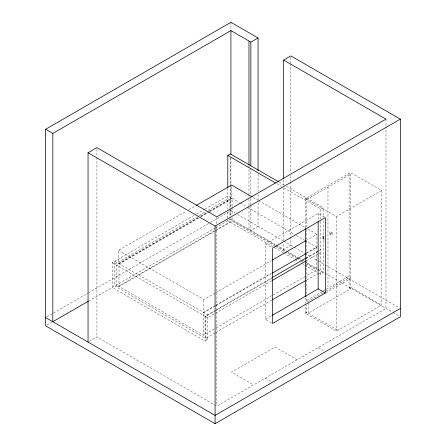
<?xml version="1.0" encoding="UTF-8"?>
<svg xmlns="http://www.w3.org/2000/svg" width="446" height="446" viewBox="0 0 446 446"><rect width="100%" height="100%" fill="white"/><g stroke="black" fill="none" stroke-linecap="round" stroke-linejoin="round"><path stroke-width="0.33" stroke-dasharray="2.23 1.67" d="M305.51 313.27L306.848 312.384L306.848 304.863M197.912 217.536L118.524 263.374L118.524 250.317L186.489 211.081M188.892 209.692L195.51 205.874M207.646 339.635L114.734 285.992L114.734 261.183L207.646 314.826L207.646 339.635L205.099 341.101L112.191 287.458L112.191 262.655L194.121 215.351M196.53 213.963L204.346 209.447M204.948 209.102L227.806 195.905L239.407 202.607M114.734 264.121L196.53 216.901M198.933 215.507L205.55 211.688M207.953 210.3L227.806 198.844L229.935 200.076L229.935 208.276M200.321 216.148L206.938 212.329M209.341 210.941L231.597 198.096L231.597 185.04M198.386 217.815L118.998 263.647L118.998 286.499L203.376 335.214L215.407 328.267M200.795 216.421L209.213 211.56M209.815 211.214L232.071 198.37L232.071 206.676M198.66 218.127L116.863 265.353L116.863 287.224L229.935 221.941L229.935 217.157M201.068 216.739L208.884 212.229M209.486 211.878L229.935 200.076M46.858 316.889L52.89 313.404M53.492 313.059L87.89 293.195M88.498 292.849L209.793 222.816M210.395 222.47L230.916 210.624L235.137 213.06M46.858 325.179L51.686 322.391M88.498 301.139L215.273 227.945M215.831 227.627L230.916 218.914L275.533 244.676M118.998 286.499L215.228 230.939M215.831 230.593L232.071 221.216L274.864 245.924M305.41 227.772L305.41 198.593L350.528 172.546L381.581 190.475L381.581 305.092L336.462 331.144L305.41 313.215L305.41 304.183M306.848 199.423L349.095 175.033M89.233 341.385L96.927 336.942L216.784 406.139L385.991 308.448L385.991 126.787M283.912 187.822L320.713 209.074L323.261 207.602L323.261 217.325M271.385 322.77L265.403 319.314L265.403 243.94L318.149 213.489L324.733 217.286M305.41 198.593L336.462 216.522L381.581 190.475M118.524 250.317L203.85 299.584L215.279 292.983M215.881 292.637L271.213 260.693M306.095 240.55L316.922 234.301L316.922 247.357L306.095 253.607M215.407 305.421L203.376 312.362L203.376 335.214M216.009 305.07L271.341 273.125M306.224 252.988L316.448 247.084L316.448 269.93L306.224 275.834M215.279 306.04L203.85 312.64L203.85 299.584M215.881 305.694L271.213 273.749M112.191 262.655L205.099 316.298L271.397 278.02M306.279 257.883L318.31 250.936M318.912 250.591L320.713 249.548L319.113 248.623M215.134 332.844L205.511 338.402L205.511 316.532L215.134 310.979M215.736 310.628L271.67 278.337M305.95 258.546L318.583 251.254M271.397 280.958L207.646 317.764L205.511 316.532M306.279 260.815L318.31 253.874M318.912 253.529L320.713 252.486L319.113 251.561M216.009 327.922L272.545 295.28M273.147 294.934L305.622 276.18M215.736 332.499L271.67 300.208M306.553 280.066L318.583 273.119M319.113 273.431L320.713 274.351L323.261 272.885L323.261 220.107M265.403 319.314L271.397 315.857M306.848 300.47L322.687 291.322M323.278 290.982L325.625 289.627M326.21 289.287L349.095 276.074M322.91 292.849L306.848 302.126L306.848 296.289M325.887 291.132L349.095 277.735L350.528 278.566L326.132 292.648M305.41 313.215L306.848 312.384M349.095 173.377L349.095 287.993L350.528 287.163L381.581 305.092M308.281 302.957L308.281 313.215L350.528 288.824L350.528 172.546M279.218 182.174L284.041 184.962M286.455 186.356L323.261 207.602M276.671 183.646L281.498 186.434M330.904 231.959A1.271 0.73 -60 0 1 330.503 233.927A1.271 0.73 -60 0 1 329.404 233.291A1.271 0.73 -60 0 1 330.904 231.959L332.342 232.79A1.271 0.73 -60 0 1 331.941 234.752A1.271 0.73 -60 0 1 330.843 234.117A1.271 0.73 -60 0 1 332.342 232.79M329.639 234.156L331.071 234.986M323.701 236.118A1.271 0.73 -60 0 1 323.3 238.086A1.271 0.73 -60 0 1 322.196 237.45A1.271 0.73 -60 0 1 323.701 236.118L324.655 236.67M253.228 197.528L258.033 200.304M258.635 200.65L305.504 227.711M307.907 229.099L316.922 234.301M322.43 238.32L323.868 239.145M240.009 202.952L246.616 206.766M247.218 207.111L294.087 234.172M296.49 235.56L304.306 240.071M304.902 240.416L316.922 247.357M237.545 214.454L283.372 240.912M283.979 241.258L293.853 246.961M294.455 247.307L317.318 260.509M317.742 260.754L324.537 264.679M324.978 264.93L399.148 307.751M276.135 245.027L286.388 250.942M286.99 251.293L297.844 257.559M298.446 257.905L301.719 259.795M302.065 259.996L304.127 261.183M304.73 261.529L317.368 268.832M317.742 269.044L324.593 273.002M324.978 273.22L392.513 312.211M393.116 312.562L399.142 316.041M230.348 219.242L275.595 245.367M276.202 245.718L285.25 250.942M288.267 252.681L296.713 257.559M297.315 257.905L300.331 259.65M306.369 263.134L317.223 269.401M317.831 269.752L323.261 272.885M349.095 287.993L350.528 288.824M275.466 246.27L284.503 251.488M285.106 251.839L295.954 258.1M296.557 258.451L300.175 260.536M300.777 260.882L302.589 261.93M306.201 264.015L316.448 269.93M283.004 252.581L227.806 220.709L227.806 211.828M283.606 252.927L294.46 259.198M295.062 259.544L298.079 261.284M301.697 263.374L304.111 264.768M304.713 265.114L317.374 272.428M265.403 243.94L271.385 247.396M308.281 313.215L337.901 330.313M318.149 347.618L324.13 351.069M297.092 359.771L275.043 347.044L231.513 372.176L253.557 384.904M265.403 378.069L271.385 381.525M385.991 119.132L385.991 126.09M336.462 216.522L336.462 331.144M327.972 187.231L327.972 288.272M320.713 209.074L320.713 220.737M320.713 221.422L320.713 274.351M318.149 213.489L318.149 221.093M306.848 197.768L306.848 226.601M306.848 229.389L306.848 295.592M305.41 297.934L305.41 303.492M290.842 57.3L290.842 62.869M290.842 63.561L290.842 172.836M290.842 175.624L290.842 181.188M290.842 181.884L290.842 236.174M290.842 236.871L290.842 245.222L283.662 249.37L283.662 243.103M283.662 179.766L283.662 185.335M283.662 188.117L283.662 240.322M258.05 174.174L258.05 191.546M258.05 194.322L258.05 199.886M258.05 202.662L258.05 226.289L250.869 230.437L250.869 205.422M250.869 167.891L250.869 194.3M250.869 198.47L250.869 204.725M248.985 165.416L248.985 193.904M248.985 194.601L248.985 196.686M248.985 199.468L248.985 229.35M232.071 207.368L232.071 214.983M232.071 217.754L232.071 221.216M230.916 22.3L230.916 29.943M230.916 157.064L230.916 207.15M230.916 209.882L230.916 215.463M230.348 158.129L230.348 184.516M230.348 185.213L230.348 208.131M230.348 208.823L230.348 215.769M229.935 208.957L229.935 216.477M227.806 188.357L227.806 209.096M216.784 217.52L216.784 225.849M216.784 226.546L216.784 406.139M205.099 316.298L205.099 341.101M96.927 149.02L96.927 156.674M96.927 157.371L96.927 336.942M324.498 239.084A1.271 0.73 -60 0 1 323.601 238.565A1.271 0.73 -60 0 1 324.498 237.01"/><path stroke-width="0.67" d="M283.662 178.372L283.662 60.054L290.842 55.906L400.352 119.132L400.352 316.738L215.084 423.7L45.648 325.875L45.648 129.262L230.916 22.3L258.05 37.966L258.05 170.695M45.648 129.262L52.829 133.41L230.916 30.59L250.869 42.114L258.05 37.966M88.052 342.065L88.052 152.749L96.927 147.626L216.784 216.823L385.991 119.132L283.662 60.054M227.806 187.671L227.806 155.431L230.348 153.959L278.611 181.829M196.112 205.522L231.597 185.04L252.023 196.831M88.052 152.749L215.084 226.094L400.352 119.132M88.325 301.24L52.829 321.733L52.829 133.41M272.417 259.996L305.493 240.896M272.417 273.052L305.493 253.952M271.999 277.674L305.677 258.228M271.999 280.612L305.677 261.166M272.272 299.857L305.95 280.411M271.993 315.506L318.149 288.863L325.329 293.005L325.329 217.631L272.584 248.088L272.584 323.462L325.329 293.005M400.352 308.448L215.084 415.41L45.648 317.585M227.806 155.431L275.466 182.949M318.149 221.093L318.149 288.863M305.41 228.464L305.41 296.54M250.869 42.114L250.869 165.812M248.985 41.021L248.985 164.719M230.916 30.59L230.916 154.288M215.084 226.094L215.084 423.7"/></g></svg>
